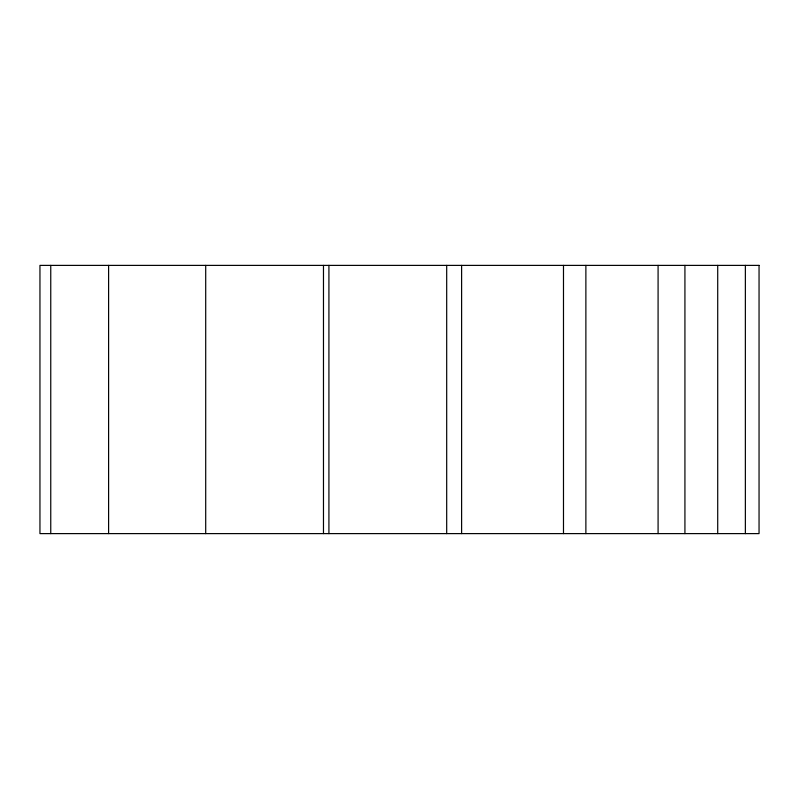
<?xml version="1.0" encoding="UTF-8"?>
<svg xmlns="http://www.w3.org/2000/svg" width="799" height="799" viewBox="0 0 799 799"><rect width="100%" height="100%" fill="white"/><g stroke="black" fill="none" stroke-linecap="round" stroke-linejoin="round"><path stroke-width="1.2" d="M745.367 265.388L745.367 533.612M717.712 265.388L717.712 533.612M684.923 265.388L684.923 533.612M658.086 265.388L658.086 533.612M585.877 265.388L585.877 533.612M563.485 265.388L563.485 533.612M461.612 265.388L461.612 533.612M446.691 265.388L446.691 533.612M328.918 265.388L328.918 533.612M323.475 265.388L323.475 533.612M205.703 265.388L205.703 533.612M108.604 265.388L108.604 533.612M50.756 265.388L50.756 533.612M759.05 265.388L39.95 265.388L39.95 533.612L759.05 533.612L759.05 265.388"/></g></svg>
